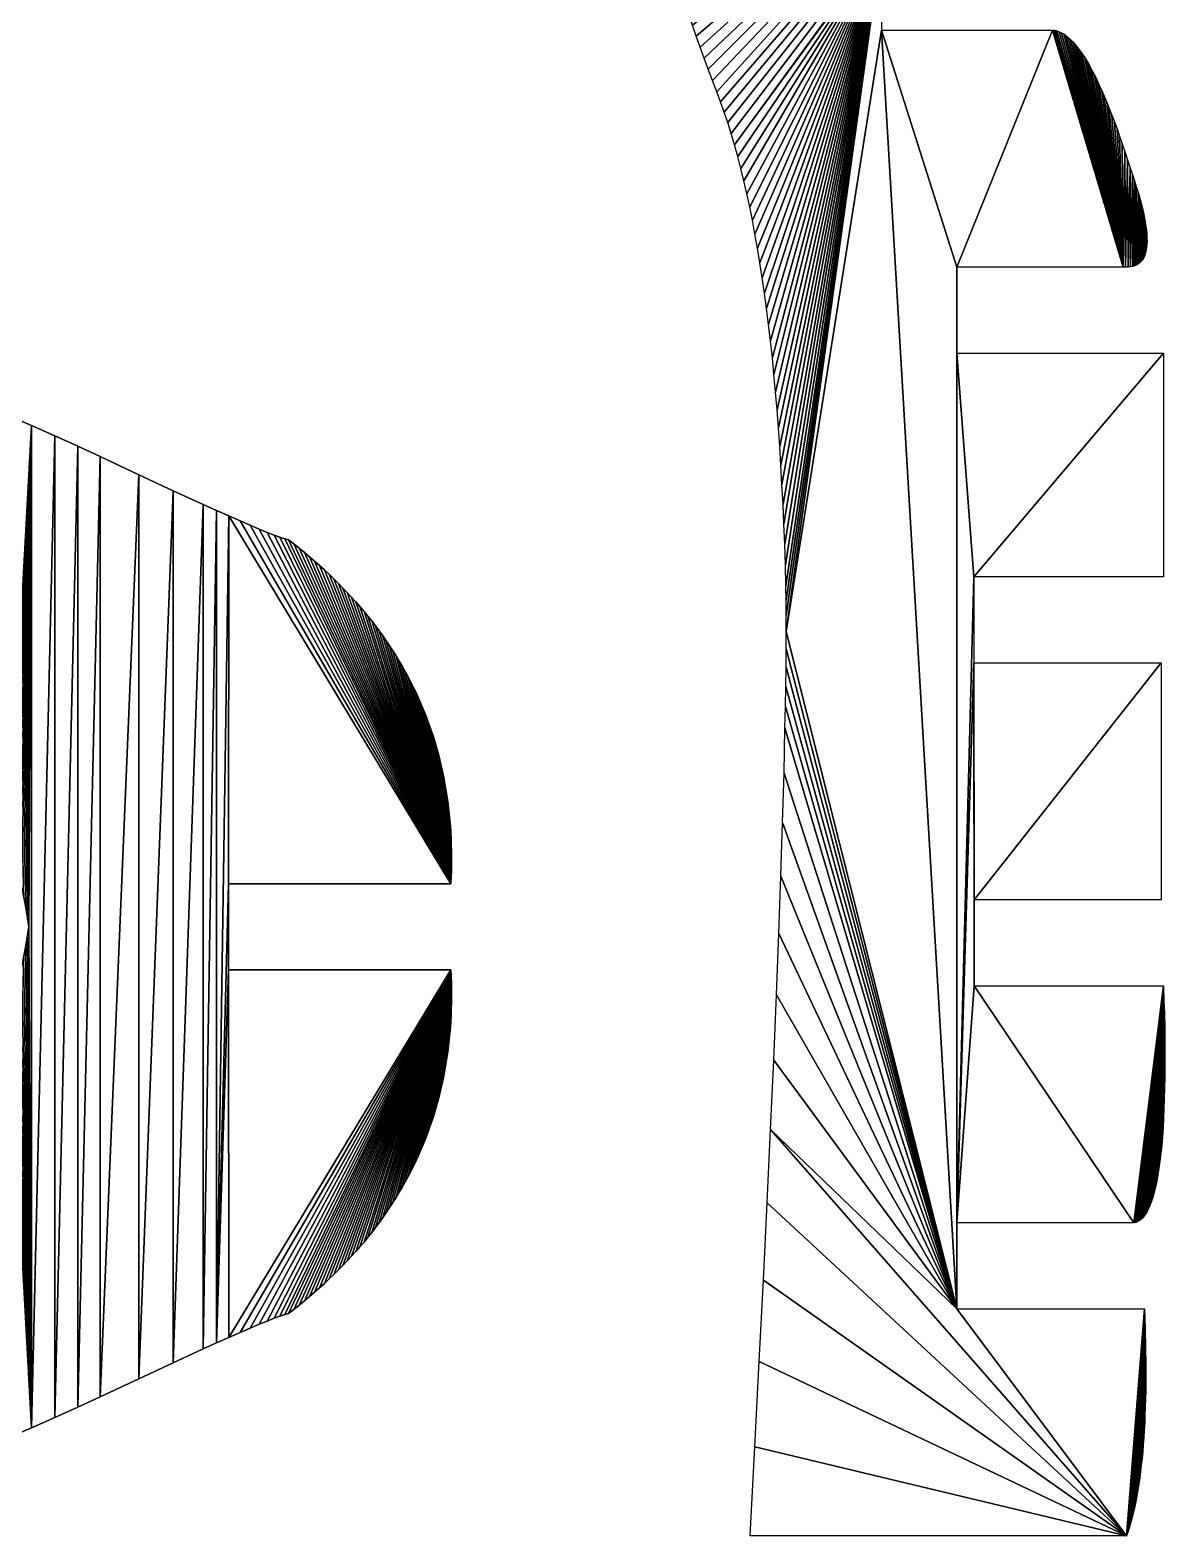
# Model space of a CAD drawing. Extents: x 10 to 917, y 10 to 841.
# Drawn here: x 668.4 to 752, y 610.5 to 721.5 of the extents above; entities that cross this region are included whole.
import ezdxf

# ---------------------------------------------------------------- set-up
doc = ezdxf.new("R2010")
doc.units = 0
doc.header["$MEASUREMENT"] = 0
doc.layers.get('0').update_dxf_attribs({"linetype": 'CONTINUOUS'})

msp = doc.modelspace()

# ---------------------------------------------------------------- linework, layer by layer
for p, q in [((717.47, 721.06), (717.2, 721.86)), ((731.1, 721.5), (743.7, 721.5)), ((743.7, 721.5), (743.79, 721.49)), ((743.79, 721.49), (743.87, 721.48)), ((743.87, 721.48), (743.95, 721.46)), ((743.95, 721.46), (744.03, 721.44)), ((744.03, 721.44), (744.2, 721.38)), ((744.2, 721.38), (744.36, 721.3)), ((717.75, 720.25), (717.47, 721.06)), ((718.04, 719.43), (717.75, 720.25)), ((744.36, 721.3), (744.53, 721.21)), ((744.53, 721.21), (744.7, 721.09)), ((744.7, 721.09), (744.86, 720.96)), ((744.86, 720.96), (745.03, 720.8)), ((745.03, 720.8), (745.21, 720.63)), ((745.21, 720.63), (745.38, 720.44)), ((745.38, 720.44), (745.55, 720.22)), ((745.55, 720.22), (745.72, 719.99)), ((718.34, 718.61), (718.04, 719.43)), ((745.72, 719.99), (745.9, 719.74)), ((745.9, 719.74), (746.08, 719.47)), ((746.08, 719.47), (746.25, 719.18)), ((746.25, 719.18), (746.43, 718.88)), ((718.65, 717.78), (718.34, 718.61)), ((746.43, 718.88), (746.61, 718.55)), ((746.61, 718.55), (746.79, 718.2)), ((746.79, 718.2), (746.97, 717.83)), ((718.98, 716.94), (718.65, 717.78)), ((719.25, 716.21), (718.98, 716.94)), ((746.97, 717.83), (747.15, 717.45)), ((747.15, 717.45), (747.34, 717.04)), ((747.34, 717.04), (747.52, 716.62)), ((719.52, 715.46), (719.25, 716.21)), ((747.52, 716.62), (747.71, 716.18)), ((747.71, 716.18), (747.89, 715.71)), ((719.78, 714.68), (719.52, 715.46)), ((720.04, 713.87), (719.78, 714.68)), ((747.89, 715.71), (748.08, 715.23)), ((748.08, 715.23), (748.27, 714.73)), ((748.27, 714.73), (748.46, 714.21)), ((720.28, 713.04), (720.04, 713.87)), ((748.46, 714.21), (748.65, 713.67)), ((748.65, 713.67), (748.84, 713.11)), ((720.52, 712.18), (720.28, 713.04)), ((748.84, 713.11), (749.03, 712.54)), ((749.03, 712.54), (749.23, 711.94)), ((720.75, 711.29), (720.52, 712.18)), ((749.23, 711.94), (749.42, 711.32)), ((749.42, 711.32), (749.59, 710.85)), ((720.98, 710.38), (720.75, 711.29)), ((721.19, 709.44), (720.98, 710.38)), ((749.59, 710.85), (749.74, 710.4)), ((749.74, 710.4), (749.88, 709.97)), ((721.4, 708.47), (721.19, 709.44)), ((749.88, 709.97), (750.01, 709.54)), ((750.01, 709.54), (750.13, 709.14)), ((750.13, 709.14), (750.24, 708.75)), ((721.6, 707.48), (721.4, 708.47)), ((750.24, 708.75), (750.33, 708.37)), ((750.33, 708.37), (750.41, 708.02)), ((750.41, 708.02), (750.48, 707.67)), ((721.79, 706.46), (721.6, 707.48)), ((750.48, 707.67), (750.54, 707.34)), ((750.54, 707.34), (750.59, 707.03)), ((750.59, 707.03), (750.63, 706.73)), ((721.98, 705.42), (721.79, 706.46)), ((750.63, 706.73), (750.65, 706.45)), ((750.65, 706.45), (750.66, 706.19)), ((750.66, 706.19), (750.67, 705.93)), ((750.67, 705.93), (750.66, 705.7)), ((722.16, 704.35), (721.98, 705.42)), ((750.43, 704.75), (750.35, 704.61)), ((750.5, 704.91), (750.43, 704.75)), ((750.55, 705.09), (750.5, 704.91)), ((750.6, 705.27), (750.55, 705.09)), ((750.63, 705.48), (750.6, 705.27)), ((750.66, 705.7), (750.63, 705.48)), ((722.33, 703.25), (722.16, 704.35)), ((748.9, 704.03), (736.67, 704.03)), ((736.67, 704.03), (736.67, 697.69)), ((749.09, 704.02), (748.9, 704.03)), ((749.28, 704.02), (749.09, 704.02)), ((749.45, 704.04), (749.28, 704.02)), ((749.62, 704.08), (749.45, 704.04)), ((749.69, 704.1), (749.62, 704.08)), ((749.77, 704.13), (749.69, 704.1)), ((749.84, 704.16), (749.77, 704.13)), ((749.91, 704.19), (749.84, 704.16)), ((749.97, 704.23), (749.91, 704.19)), ((750.03, 704.27), (749.97, 704.23)), ((750.09, 704.32), (750.03, 704.27)), ((750.15, 704.37), (750.09, 704.32)), ((750.2, 704.43), (750.15, 704.37)), ((750.25, 704.48), (750.2, 704.43)), ((750.3, 704.54), (750.25, 704.48)), ((750.35, 704.61), (750.3, 704.54)), ((722.49, 702.12), (722.33, 703.25)), ((722.65, 700.97), (722.49, 702.12)), ((722.79, 699.8), (722.65, 700.97)), ((722.93, 698.59), (722.79, 699.8)), ((723.07, 697.36), (722.93, 698.59)), ((723.19, 696.11), (723.07, 697.36)), ((736.67, 697.69), (751.89, 697.69)), ((751.89, 697.69), (751.89, 681.2)), ((723.31, 694.82), (723.19, 696.11)), ((723.42, 693.51), (723.31, 694.82)), ((668.5, 692.36), (666.74, 693.12)), ((723.52, 692.18), (723.42, 693.51)), ((670.22, 691.59), (668.5, 692.36)), ((671.91, 690.83), (670.22, 691.59)), ((723.62, 690.81), (723.52, 692.18)), ((673.56, 690.08), (671.91, 690.83)), ((723.7, 689.43), (723.62, 690.81)), ((676.4, 688.73), (673.56, 690.08)), ((723.78, 688.01), (723.7, 689.43)), ((678.93, 687.55), (676.4, 688.73)), ((681.14, 686.54), (678.93, 687.55)), ((723.86, 686.57), (723.78, 688.01)), ((682.12, 686.09), (681.14, 686.54)), ((683.03, 685.69), (682.12, 686.09)), ((723.92, 685.1), (723.86, 686.57)), ((683.86, 685.33), (683.03, 685.69)), ((684.6, 685), (683.86, 685.33)), ((685.27, 684.72), (684.6, 685)), ((685.86, 684.48), (685.27, 684.72)), ((723.98, 683.61), (723.92, 685.1)), ((686.37, 684.28), (685.86, 684.48)), ((686.8, 684.13), (686.37, 684.28)), ((687.15, 684.01), (686.8, 684.13)), ((687.42, 683.93), (687.15, 684.01)), ((687.82, 683.63), (687.42, 683.93)), ((688.21, 683.31), (687.82, 683.63)), ((724.03, 682.09), (723.98, 683.61)), ((688.6, 683), (688.21, 683.31)), ((688.97, 682.68), (688.6, 683)), ((689.35, 682.36), (688.97, 682.68)), ((689.71, 682.04), (689.35, 682.36)), ((690.07, 681.71), (689.71, 682.04)), ((690.42, 681.39), (690.07, 681.71)), ((690.77, 681.05), (690.42, 681.39)), ((724.07, 680.54), (724.03, 682.09)), ((691.1, 680.72), (690.77, 681.05)), ((691.44, 680.38), (691.1, 680.72)), ((691.76, 680.04), (691.44, 680.38)), ((724.08, 679.49), (724.07, 680.54)), ((751.89, 681.2), (737.9, 681.2)), ((737.9, 681.2), (737.9, 674.86)), ((692.08, 679.7), (691.76, 680.04)), ((692.39, 679.36), (692.08, 679.7)), ((692.69, 679.01), (692.39, 679.36)), ((724.09, 678.36), (724.08, 679.49)), ((692.99, 678.66), (692.69, 679.01)), ((693.28, 678.3), (692.99, 678.66)), ((693.56, 677.95), (693.28, 678.3)), ((724.09, 677.17), (724.09, 678.36)), ((693.84, 677.59), (693.56, 677.95)), ((694.11, 677.23), (693.84, 677.59)), ((694.37, 676.86), (694.11, 677.23)), ((724.09, 675.9), (724.09, 677.17)), ((694.63, 676.49), (694.37, 676.86)), ((694.88, 676.12), (694.63, 676.49)), ((695.12, 675.75), (694.88, 676.12)), ((724.08, 674.55), (724.09, 675.9)), ((695.36, 675.37), (695.12, 675.75)), ((695.59, 675), (695.36, 675.37)), ((695.81, 674.61), (695.59, 675)), ((737.9, 674.86), (751.71, 674.86)), ((751.71, 674.86), (751.71, 657.4)), ((696.03, 674.23), (695.81, 674.61)), ((696.24, 673.84), (696.03, 674.23)), ((696.44, 673.45), (696.24, 673.84)), ((724.06, 673.13), (724.08, 674.55)), ((696.64, 673.06), (696.44, 673.45)), ((696.83, 672.67), (696.64, 673.06)), ((697.01, 672.27), (696.83, 672.67)), ((724.03, 671.64), (724.06, 673.13)), ((697.18, 671.87), (697.01, 672.27)), ((697.35, 671.46), (697.18, 671.87)), ((697.52, 671.06), (697.35, 671.46)), ((724, 670.08), (724.03, 671.64)), ((697.67, 670.65), (697.52, 671.06)), ((697.82, 670.24), (697.67, 670.65)), ((697.97, 669.82), (697.82, 670.24)), ((698.1, 669.41), (697.97, 669.82)), ((698.23, 668.99), (698.1, 669.41)), ((723.93, 666.73), (724, 670.08)), ((698.35, 668.56), (698.23, 668.99)), ((698.47, 668.14), (698.35, 668.56)), ((698.58, 667.71), (698.47, 668.14)), ((698.68, 667.28), (698.58, 667.71)), ((698.78, 666.85), (698.68, 667.28)), ((698.87, 666.41), (698.78, 666.85)), ((698.95, 665.97), (698.87, 666.41)), ((699.03, 665.53), (698.95, 665.97)), ((723.82, 663.09), (723.93, 666.73)), ((699.1, 665.09), (699.03, 665.53)), ((699.16, 664.64), (699.1, 665.09)), ((699.22, 664.19), (699.16, 664.64)), ((699.27, 663.74), (699.22, 664.19)), ((699.31, 663.28), (699.27, 663.74)), ((699.35, 662.83), (699.31, 663.28)), ((699.38, 662.37), (699.35, 662.83)), ((723.7, 659.15), (723.82, 663.09)), ((699.41, 661.9), (699.38, 662.37)), ((699.42, 661.44), (699.41, 661.9)), ((699.43, 660.97), (699.42, 661.44)), ((699.44, 660.5), (699.43, 660.97)), ((699.44, 660.03), (699.44, 660.5)), ((699.41, 659.07), (699.43, 659.55)), ((699.43, 659.55), (699.44, 660.03)), ((683.02, 658.59), (699.39, 658.59)), ((683.02, 652.25), (683.02, 658.59)), ((699.39, 658.59), (699.41, 659.07)), ((723.54, 654.92), (723.7, 659.15)), ((751.71, 657.4), (737.93, 657.4)), ((737.93, 657.4), (737.93, 651.05)), ((723.37, 650.4), (723.54, 654.92)), ((699.39, 652.25), (683.02, 652.25)), ((699.41, 651.77), (699.39, 652.25)), ((699.43, 651.29), (699.41, 651.77)), ((699.44, 650.81), (699.43, 651.29)), ((699.43, 649.87), (699.44, 650.34)), ((699.44, 650.34), (699.44, 650.81)), ((723.17, 645.58), (723.37, 650.4)), ((737.93, 651.05), (751.89, 651.06)), ((751.89, 651.06), (751.92, 650)), ((699.41, 648.94), (699.42, 649.4)), ((699.42, 649.4), (699.43, 649.87)), ((751.92, 650), (751.95, 648.99)), ((699.35, 648.01), (699.38, 648.47)), ((699.38, 648.47), (699.41, 648.94)), ((751.95, 648.99), (751.97, 648)), ((699.22, 646.65), (699.27, 647.1)), ((699.27, 647.1), (699.31, 647.56)), ((699.31, 647.56), (699.35, 648.01)), ((751.97, 648), (751.98, 647.05)), ((751.98, 647.05), (751.98, 646.13)), ((699.1, 645.75), (699.16, 646.2)), ((699.16, 646.2), (699.22, 646.65)), ((751.98, 646.13), (751.98, 645.24)), ((698.87, 644.43), (698.95, 644.87)), ((698.95, 644.87), (699.03, 645.31)), ((699.03, 645.31), (699.1, 645.75)), ((722.94, 640.47), (723.17, 645.58)), ((751.98, 645.24), (751.98, 644.38)), ((698.68, 643.56), (698.78, 643.99)), ((698.78, 643.99), (698.87, 644.43)), ((751.98, 644.38), (751.96, 643.56)), ((698.35, 642.28), (698.47, 642.7)), ((698.47, 642.7), (698.58, 643.13)), ((698.58, 643.13), (698.68, 643.56)), ((751.94, 642.77), (751.92, 642.01)), ((751.96, 643.56), (751.94, 642.77)), ((697.97, 641.02), (698.1, 641.43)), ((698.1, 641.43), (698.23, 641.85)), ((698.23, 641.85), (698.35, 642.28)), ((751.92, 642.01), (751.89, 641.29)), ((697.67, 640.19), (697.82, 640.6)), ((697.82, 640.6), (697.97, 641.02)), ((722.69, 635.07), (722.94, 640.47)), ((751.85, 640.59), (751.8, 639.93)), ((751.89, 641.29), (751.85, 640.59)), ((697.18, 638.97), (697.35, 639.38)), ((697.35, 639.38), (697.52, 639.78)), ((697.52, 639.78), (697.67, 640.19)), ((751.75, 639.31), (751.69, 638.71)), ((751.8, 639.93), (751.75, 639.31)), ((696.64, 637.78), (696.83, 638.18)), ((696.83, 638.18), (697.01, 638.57)), ((697.01, 638.57), (697.18, 638.97)), ((751.62, 638.15), (751.55, 637.62)), ((751.69, 638.71), (751.62, 638.15)), ((696.03, 636.61), (696.24, 637)), ((696.24, 637), (696.44, 637.39)), ((696.44, 637.39), (696.64, 637.78)), ((751.47, 637.12), (751.39, 636.66)), ((751.55, 637.62), (751.47, 637.12)), ((695.59, 635.85), (695.81, 636.23)), ((695.81, 636.23), (696.03, 636.61)), ((751.3, 636.23), (751.2, 635.83)), ((751.39, 636.66), (751.3, 636.23)), ((694.88, 634.72), (695.12, 635.09)), ((695.12, 635.09), (695.36, 635.47)), ((695.36, 635.47), (695.59, 635.85)), ((722.41, 629.37), (722.69, 635.07)), ((750.86, 634.83), (750.8, 634.69)), ((750.98, 635.13), (750.86, 634.83)), ((751.09, 635.46), (750.98, 635.13)), ((751.2, 635.83), (751.09, 635.46)), ((694.11, 633.62), (694.37, 633.98)), ((694.37, 633.98), (694.63, 634.35)), ((694.63, 634.35), (694.88, 634.72)), ((749.94, 633.66), (749.86, 633.63)), ((750.02, 633.71), (749.94, 633.66)), ((750.1, 633.75), (750.02, 633.71)), ((750.18, 633.81), (750.1, 633.75)), ((750.25, 633.88), (750.18, 633.81)), ((750.33, 633.95), (750.25, 633.88)), ((750.4, 634.03), (750.33, 633.95)), ((750.47, 634.12), (750.4, 634.03)), ((750.54, 634.22), (750.47, 634.12)), ((750.61, 634.32), (750.54, 634.22)), ((750.68, 634.44), (750.61, 634.32)), ((750.74, 634.56), (750.68, 634.44)), ((750.8, 634.69), (750.74, 634.56)), ((692.99, 632.18), (693.28, 632.54)), ((693.28, 632.54), (693.56, 632.89)), ((693.56, 632.89), (693.84, 633.25)), ((693.84, 633.25), (694.11, 633.62)), ((749.69, 633.59), (736.67, 633.59)), ((736.67, 633.59), (736.67, 627.25)), ((749.77, 633.61), (749.69, 633.59)), ((749.86, 633.63), (749.77, 633.61)), ((692.08, 631.14), (692.39, 631.48)), ((692.39, 631.48), (692.69, 631.83)), ((692.69, 631.83), (692.99, 632.18)), ((691.1, 630.12), (691.44, 630.46)), ((691.44, 630.46), (691.76, 630.8)), ((691.76, 630.8), (692.08, 631.14)), ((690.07, 629.13), (690.42, 629.46)), ((690.42, 629.46), (690.77, 629.79)), ((690.77, 629.79), (691.1, 630.12)), ((722.11, 623.38), (722.41, 629.37)), ((688.6, 627.84), (688.97, 628.16)), ((688.97, 628.16), (689.35, 628.48)), ((689.35, 628.48), (689.71, 628.8)), ((689.71, 628.8), (690.07, 629.13)), ((687.42, 626.91), (687.82, 627.22)), ((687.82, 627.22), (688.21, 627.53)), ((688.21, 627.53), (688.6, 627.84)), ((736.67, 627.25), (750.48, 627.25)), ((750.48, 627.25), (750.53, 625.82)), ((684.6, 625.84), (685.27, 626.12)), ((685.27, 626.12), (685.86, 626.36)), ((685.86, 626.36), (686.37, 626.56)), ((686.37, 626.56), (686.8, 626.72)), ((686.8, 626.72), (687.15, 626.83)), ((687.15, 626.83), (687.42, 626.91)), ((682.12, 624.75), (683.03, 625.15)), ((683.03, 625.15), (683.86, 625.52)), ((683.86, 625.52), (684.6, 625.84)), ((750.53, 625.82), (750.56, 624.44)), ((678.93, 623.29), (681.14, 624.3)), ((681.14, 624.3), (682.12, 624.75)), ((750.56, 624.44), (750.58, 623.11)), ((676.4, 622.11), (678.93, 623.29)), ((721.79, 617.1), (722.11, 623.38)), ((750.58, 623.11), (750.58, 621.84)), ((673.56, 620.77), (676.4, 622.11)), ((750.58, 621.84), (750.57, 621.22)), ((671.91, 620.01), (673.56, 620.77)), ((750.56, 620.61), (750.54, 620.02)), ((750.57, 621.22), (750.56, 620.61)), ((668.5, 618.49), (670.22, 619.25)), ((670.22, 619.25), (671.91, 620.01)), ((750.52, 619.44), (750.5, 618.87)), ((750.54, 620.02), (750.52, 619.44)), ((666.74, 617.72), (668.5, 618.49)), ((750.47, 618.32), (750.43, 617.77)), ((750.5, 618.87), (750.47, 618.32)), ((721.44, 610.52), (721.79, 617.1)), ((750.39, 617.24), (750.35, 616.73)), ((750.43, 617.77), (750.39, 617.24)), ((750.3, 616.23), (750.25, 615.73)), ((750.35, 616.73), (750.3, 616.23)), ((750.13, 614.79), (750.06, 614.34)), ((750.19, 615.26), (750.13, 614.79)), ((750.25, 615.73), (750.19, 615.26)), ((749.99, 613.9), (749.92, 613.47)), ((750.06, 614.34), (749.99, 613.9)), ((749.76, 612.66), (749.67, 612.27)), ((749.84, 613.06), (749.76, 612.66)), ((749.92, 613.47), (749.84, 613.06)), ((749.48, 611.53), (749.38, 611.19)), ((749.57, 611.9), (749.48, 611.53)), ((749.67, 612.27), (749.57, 611.9)), ((749.16, 610.52), (721.44, 610.52)), ((749.27, 610.85), (749.16, 610.52)), ((749.38, 611.19), (749.27, 610.85))]:
    msp.add_line(p, q)

# ---------------------------------------------------------------- meshes
mesh = msp.add_polyface()
corners = [(716.95, 722.66), (740.45, 740.73), (717.2, 721.86), (717.47, 721.06), (717.75, 720.25), (718.04, 719.43), (718.34, 718.61), (718.65, 717.78), (718.98, 716.94), (719.25, 716.21), (719.52, 715.46), (719.78, 714.68), (720.04, 713.87), (720.28, 713.04), (731.1, 727.84), (720.52, 712.18), (720.75, 711.29), (720.98, 710.38), (721.19, 709.44), (721.4, 708.47), (721.6, 707.48), (721.79, 706.46), (721.98, 705.42), (722.16, 704.35), (722.33, 703.25), (722.49, 702.12), (722.65, 700.97), (722.79, 699.8), (722.93, 698.59), (724.09, 677.17), (731.1, 721.5), (743.74, 729.04), (743.82, 728.87), (743.9, 728.7), (743.99, 728.53), (744.08, 728.38), (744.18, 728.23), (744.28, 728.09), (744.38, 727.96), (744.5, 727.84), (743.7, 721.5), (736.67, 704.03)]
mesh.append_faces([[corners[k] for k in face] for face in [(14, 38, 39)]], dxfattribs={"vtx0": -1})
mesh.append_faces([[corners[k] for k in face] for face in [(0, 1, 2), (2, 1, 3), (3, 1, 4), (4, 1, 5), (5, 1, 6), (6, 1, 7), (7, 1, 8), (8, 1, 9), (9, 1, 10), (10, 1, 11), (11, 1, 12), (12, 1, 13), (13, 14, 15), (15, 14, 16), (16, 14, 17), (17, 14, 18), (18, 14, 19), (19, 14, 20), (20, 14, 21), (21, 14, 22), (22, 14, 23), (23, 14, 24), (24, 14, 25), (25, 14, 26), (26, 14, 27), (27, 14, 28), (40, 41, 30)]], dxfattribs={"vtx0": -1, "vtx1": -1})
mesh.append_faces([[corners[k] for k in face] for face in [(13, 1, 14)]], dxfattribs={"vtx0": -1, "vtx1": -1, "vtx2": -1})
mesh.append_faces([[corners[k] for k in face] for face in [(29, 14, 30), (14, 31, 32), (14, 32, 33), (14, 33, 34), (14, 34, 35), (14, 35, 36), (14, 36, 37), (14, 37, 38)]], dxfattribs={"vtx0": -1, "vtx2": -1})
mesh = msp.add_polyface()
corners = [(743.11, 737.42), (743.07, 733.53), (743.07, 737.69), (743.09, 734.18), (743.12, 734.86), (743.14, 737.14), (743.18, 735.57), (743.16, 736.85), (743.17, 736.54), (743.18, 736.23), (743.18, 735.9), (743.46, 729.83), (740.52, 740.72), (743.41, 730.04), (740.91, 740.65), (743.36, 730.27), (741.09, 740.6), (743.31, 730.5), (741.43, 740.46), (743.26, 730.73), (741.59, 740.37), (741.74, 740.27), (743.22, 730.98), (741.88, 740.16), (743.19, 731.23), (742.02, 740.04), (742.15, 739.91), (743.16, 731.49), (742.27, 739.76), (742.38, 739.61), (743.13, 731.76), (742.49, 739.44), (743.11, 732.04), (742.59, 739.26), (742.68, 739.07), (743.1, 732.32), (742.76, 738.87), (743.08, 732.61), (742.84, 738.66), (742.91, 738.43), (743.08, 732.91), (742.97, 738.2), (743.02, 737.95), (748.9, 704.03), (743.7, 721.5), (743.79, 721.49)]
mesh.append_faces([[corners[k] for k in face] for face in [(6, 9, 10)]], dxfattribs={"vtx0": -1})
mesh.append_faces([[corners[k] for k in face] for face in [(0, 1, 2), (1, 0, 3), (3, 0, 4), (4, 5, 6), (11, 12, 13), (13, 14, 15), (15, 16, 17), (17, 18, 19), (19, 21, 22), (22, 23, 24), (24, 26, 27), (27, 29, 30), (30, 31, 32), (32, 34, 35), (35, 36, 37), (37, 39, 40), (40, 42, 1)]], dxfattribs={"vtx0": -1, "vtx1": -1})
mesh.append_faces([[corners[k] for k in face] for face in [(4, 0, 5), (6, 5, 7), (6, 7, 8), (6, 8, 9), (19, 20, 21), (22, 21, 23), (24, 23, 25), (24, 25, 26), (27, 26, 28), (27, 28, 29), (30, 29, 31), (32, 31, 33), (32, 33, 34), (35, 34, 36), (37, 36, 38), (37, 38, 39), (40, 39, 41), (40, 41, 42), (1, 42, 2), (43, 44, 45)]], dxfattribs={"vtx0": -1, "vtx2": -1})
mesh = msp.add_polyface()
corners = [(722.93, 698.59), (731.1, 727.84), (723.07, 697.36), (723.19, 696.11), (723.31, 694.82), (723.42, 693.51), (748.9, 704.03), (749.03, 712.54), (749.09, 704.02), (749.23, 711.94), (749.28, 704.02), (749.42, 711.32), (749.45, 704.04), (749.59, 710.85), (749.62, 704.08), (749.74, 710.4), (749.69, 704.1), (749.77, 704.13), (749.88, 709.97), (749.84, 704.16), (749.91, 704.19), (750.01, 709.54), (749.97, 704.23), (750.03, 704.27), (750.13, 709.14), (750.09, 704.32), (750.15, 704.37), (750.24, 708.75), (750.2, 704.43), (750.25, 704.48), (750.33, 708.37), (750.3, 704.54), (750.35, 704.61), (750.41, 708.02), (750.43, 704.75), (750.48, 707.67), (750.5, 704.91), (750.54, 707.34), (750.55, 705.09), (750.59, 707.03), (750.6, 705.27), (750.63, 706.73), (750.63, 705.48), (750.65, 706.45), (750.66, 705.7), (750.66, 706.19), (750.67, 705.93)]
mesh.append_faces([[corners[k] for k in face] for face in [(44, 45, 46)]], dxfattribs={"vtx0": -1})
mesh.append_faces([[corners[k] for k in face] for face in [(0, 1, 2), (2, 1, 3), (3, 1, 4), (4, 1, 5), (6, 7, 8), (8, 9, 10), (10, 11, 12), (12, 13, 14), (14, 15, 16), (16, 15, 17), (17, 18, 19), (19, 18, 20), (20, 21, 22), (22, 21, 23), (23, 24, 25), (25, 24, 26), (26, 27, 28), (28, 27, 29), (29, 30, 31), (31, 30, 32), (32, 33, 34), (34, 35, 36), (36, 37, 38), (38, 39, 40), (40, 41, 42), (42, 43, 44)]], dxfattribs={"vtx0": -1, "vtx1": -1})
mesh.append_faces([[corners[k] for k in face] for face in [(20, 18, 21), (23, 21, 24), (26, 24, 27), (29, 27, 30), (32, 30, 33), (34, 33, 35), (36, 35, 37), (38, 37, 39), (40, 39, 41), (42, 41, 43), (44, 43, 45)]], dxfattribs={"vtx0": -1, "vtx2": -1})
mesh = msp.add_polyface()
corners = [(723.42, 693.51), (731.1, 727.84), (723.52, 692.18), (723.62, 690.81), (723.7, 689.43), (723.78, 688.01), (723.86, 686.57), (723.92, 685.1), (723.98, 683.61), (724.03, 682.09), (724.07, 680.54), (724.08, 679.49), (724.09, 678.36), (724.09, 677.17), (736.67, 697.69), (736.67, 633.59), (736.67, 627.25), (737.9, 681.2), (751.89, 697.69), (737.9, 674.86), (751.89, 681.2), (751.71, 674.86), (737.93, 657.4), (751.71, 657.4), (737.93, 651.05), (751.92, 642.01), (751.89, 651.06), (751.92, 650), (751.94, 642.77), (751.95, 648.99), (751.96, 643.56), (751.97, 648), (751.98, 644.38), (751.98, 647.05), (723.54, 654.92), (723.7, 659.15), (723.82, 663.09), (723.93, 666.73), (724, 670.08), (724.03, 671.64), (724.06, 673.13), (724.08, 674.55), (724.09, 675.9), (731.1, 721.5), (736.67, 704.03)]
mesh.append_faces([[corners[k] for k in face] for face in [(17, 18, 20), (22, 21, 23)]], dxfattribs={"vtx0": -1})
mesh.append_faces([[corners[k] for k in face] for face in [(0, 1, 2), (2, 1, 3), (3, 1, 4), (4, 1, 5), (5, 1, 6), (6, 1, 7), (7, 1, 8), (8, 1, 9), (9, 1, 10), (10, 1, 11), (11, 1, 12), (12, 1, 13), (21, 22, 19), (24, 19, 22)]], dxfattribs={"vtx0": -1, "vtx1": -1})
mesh.append_faces([[corners[k] for k in face] for face in [(15, 14, 17), (24, 15, 19), (16, 13, 43), (16, 43, 44)]], dxfattribs={"vtx0": -1, "vtx1": -1, "vtx2": -1})
mesh.append_faces([[corners[k] for k in face] for face in [(14, 15, 16), (17, 14, 18), (15, 17, 19), (25, 26, 27), (28, 27, 29), (30, 29, 31), (32, 31, 33), (16, 34, 35), (16, 35, 36), (16, 36, 37), (16, 37, 38), (16, 38, 39), (16, 39, 40), (16, 40, 41), (16, 41, 42), (16, 42, 13), (16, 44, 14)]], dxfattribs={"vtx0": -1, "vtx2": -1})
mesh = msp.add_polyface()
corners = [(736.67, 704.03), (743.7, 721.5), (748.9, 704.03), (743.79, 721.49), (743.87, 721.48), (743.95, 721.46), (744.03, 721.44), (744.2, 721.38), (744.36, 721.3), (744.53, 721.21), (744.7, 721.09), (744.86, 720.96), (745.03, 720.8), (745.21, 720.63), (745.38, 720.44), (745.55, 720.22), (745.72, 719.99), (745.9, 719.74), (746.08, 719.47), (746.25, 719.18), (746.43, 718.88), (746.61, 718.55), (746.79, 718.2), (746.97, 717.83), (747.15, 717.45), (747.34, 717.04), (747.52, 716.62), (747.71, 716.18), (747.89, 715.71), (748.08, 715.23), (748.27, 714.73), (748.46, 714.21), (748.65, 713.67), (748.84, 713.11), (749.03, 712.54), (749.09, 704.02), (749.23, 711.94), (749.28, 704.02), (749.42, 711.32), (749.45, 704.04), (749.59, 710.85), (749.62, 704.08), (749.74, 710.4), (749.77, 704.13), (749.88, 709.97)]
mesh.append_faces([[corners[k] for k in face] for face in [(0, 1, 2)]], dxfattribs={"vtx0": -1, "vtx1": -1})
mesh.append_faces([[corners[k] for k in face] for face in [(2, 3, 4), (2, 4, 5), (2, 5, 6), (2, 6, 7), (2, 7, 8), (2, 8, 9), (2, 9, 10), (2, 10, 11), (2, 11, 12), (2, 12, 13), (2, 13, 14), (2, 14, 15), (2, 15, 16), (2, 16, 17), (2, 17, 18), (2, 18, 19), (2, 19, 20), (2, 20, 21), (2, 21, 22), (2, 22, 23), (2, 23, 24), (2, 24, 25), (2, 25, 26), (2, 26, 27), (2, 27, 28), (2, 28, 29), (2, 29, 30), (2, 30, 31), (2, 31, 32), (2, 32, 33), (2, 33, 34), (35, 34, 36), (37, 36, 38), (39, 38, 40), (41, 40, 42), (43, 42, 44)]], dxfattribs={"vtx0": -1, "vtx2": -1})
mesh = msp.add_polyface()
corners = [(663.67, 668.61), (664.95, 693.89), (664.02, 668.07), (664.36, 667.52), (664.69, 666.95), (665, 666.38), (666.74, 693.12), (665.3, 665.79), (665.59, 665.18), (665.87, 664.57), (666.13, 663.94), (666.38, 663.3), (666.62, 662.65), (666.84, 661.98), (668.5, 692.36), (667.05, 661.3), (667.25, 660.61), (667.44, 659.91), (667.61, 659.19), (667.77, 658.46), (667.92, 657.72), (668.06, 656.97), (668.18, 656.2), (668.29, 655.42), (668.5, 618.49), (670.22, 691.59), (670.22, 619.25), (671.91, 690.83), (671.91, 620.01), (673.56, 690.08), (673.56, 620.77), (676.4, 688.73), (676.4, 622.11), (678.93, 687.55), (678.93, 623.29), (681.14, 686.54), (681.14, 624.3), (682.12, 686.09), (682.12, 624.75), (683.03, 685.69), (683.02, 658.59), (699.39, 658.59), (683.86, 685.33), (684.6, 685), (685.27, 684.72), (685.86, 684.48), (686.37, 684.28), (686.8, 684.13), (687.15, 684.01), (687.42, 683.93), (687.82, 683.63), (688.21, 683.31), (688.6, 683), (688.97, 682.68), (689.35, 682.36), (689.71, 682.04), (690.07, 681.71), (690.42, 681.39), (690.77, 681.05), (691.1, 680.72), (691.44, 680.38)]
mesh.append_faces([[corners[k] for k in face] for face in [(0, 1, 2), (2, 1, 3), (3, 1, 4), (4, 1, 5), (5, 6, 7), (7, 6, 8), (8, 6, 9), (9, 6, 10), (10, 6, 11), (11, 6, 12), (12, 6, 13), (13, 14, 15), (15, 14, 16), (16, 14, 17), (17, 14, 18), (18, 14, 19), (19, 14, 20), (20, 14, 21), (21, 14, 22), (22, 14, 23), (40, 39, 41)]], dxfattribs={"vtx0": -1, "vtx1": -1})
mesh.append_faces([[corners[k] for k in face] for face in [(24, 23, 14), (38, 39, 40)]], dxfattribs={"vtx0": -1, "vtx1": -1, "vtx2": -1})
mesh.append_faces([[corners[k] for k in face] for face in [(5, 1, 6), (13, 6, 14), (24, 14, 25), (26, 25, 27), (28, 27, 29), (30, 29, 31), (32, 31, 33), (34, 33, 35), (36, 35, 37), (38, 37, 39), (41, 39, 42), (41, 42, 43), (41, 43, 44), (41, 44, 45), (41, 45, 46), (41, 46, 47), (41, 47, 48), (41, 48, 49), (41, 49, 50), (41, 50, 51), (41, 51, 52), (41, 52, 53), (41, 53, 54), (41, 54, 55), (41, 55, 56), (41, 56, 57), (41, 57, 58), (41, 58, 59), (41, 59, 60)]], dxfattribs={"vtx0": -1, "vtx2": -1})
mesh = msp.add_polyface()
corners = [(664.95, 616.95), (663.67, 642.23), (664.02, 642.77), (664.36, 643.32), (664.69, 643.89), (665, 644.47), (666.74, 617.72), (665.3, 645.06), (665.59, 645.66), (665.87, 646.27), (666.13, 646.9), (666.38, 647.54), (666.62, 648.2), (666.84, 648.86), (668.5, 618.49), (667.05, 649.54), (667.25, 650.23), (667.44, 650.94), (667.61, 651.65), (667.77, 652.38), (667.92, 653.12), (668.06, 653.88), (668.18, 654.64), (668.29, 655.42), (670.22, 691.59), (670.22, 619.25), (671.91, 690.83), (671.91, 620.01), (673.56, 690.08), (673.56, 620.77), (676.4, 688.73), (676.4, 622.11), (678.93, 687.55), (678.93, 623.29), (681.14, 686.54), (681.14, 624.3), (682.12, 686.09), (682.12, 624.75), (683.02, 652.25), (683.03, 625.15), (683.02, 658.59), (699.39, 652.25), (683.86, 625.52), (684.6, 625.84), (685.27, 626.12), (685.86, 626.36), (686.37, 626.56), (686.8, 626.72), (687.15, 626.83), (687.42, 626.91), (687.82, 627.22), (688.21, 627.53), (688.6, 627.84), (688.97, 628.16), (689.35, 628.48), (689.71, 628.8), (690.07, 629.13), (690.42, 629.46), (690.77, 629.79), (691.1, 630.12), (691.44, 630.46)]
mesh.append_faces([[corners[k] for k in face] for face in [(0, 5, 6), (6, 13, 14), (14, 24, 25), (25, 26, 27), (27, 28, 29), (29, 30, 31), (31, 32, 33), (33, 34, 35), (35, 36, 37), (37, 38, 39), (38, 37, 40), (39, 41, 42), (42, 41, 43), (43, 41, 44), (44, 41, 45), (45, 41, 46), (46, 41, 47), (47, 41, 48), (48, 41, 49), (49, 41, 50), (50, 41, 51), (51, 41, 52), (52, 41, 53), (53, 41, 54), (54, 41, 55), (55, 41, 56), (56, 41, 57), (57, 41, 58), (58, 41, 59), (59, 41, 60)]], dxfattribs={"vtx0": -1, "vtx1": -1})
mesh.append_faces([[corners[k] for k in face] for face in [(0, 1, 2), (0, 2, 3), (0, 3, 4), (0, 4, 5), (6, 5, 7), (6, 7, 8), (6, 8, 9), (6, 9, 10), (6, 10, 11), (6, 11, 12), (6, 12, 13), (14, 13, 15), (14, 15, 16), (14, 16, 17), (14, 17, 18), (14, 18, 19), (14, 19, 20), (14, 20, 21), (14, 21, 22), (14, 22, 23), (39, 38, 41)]], dxfattribs={"vtx0": -1, "vtx2": -1})
mesh = msp.add_polyface()
corners = [(699.39, 658.59), (691.44, 680.38), (691.76, 680.04), (692.08, 679.7), (692.39, 679.36), (692.69, 679.01), (692.99, 678.66), (693.28, 678.3), (693.56, 677.95), (693.84, 677.59), (694.11, 677.23), (694.37, 676.86), (694.63, 676.49), (694.88, 676.12), (695.12, 675.75), (695.36, 675.37), (695.59, 675), (695.81, 674.61), (696.03, 674.23), (696.24, 673.84), (696.44, 673.45), (696.64, 673.06), (696.83, 672.67), (697.01, 672.27), (697.18, 671.87), (697.35, 671.46), (697.52, 671.06), (697.67, 670.65), (697.82, 670.24), (697.97, 669.82), (698.1, 669.41), (698.23, 668.99), (698.35, 668.56), (698.47, 668.14), (698.58, 667.71), (698.68, 667.28), (698.78, 666.85), (698.87, 666.41), (698.95, 665.97), (699.03, 665.53), (699.1, 665.09), (699.16, 664.64), (699.22, 664.19), (699.27, 663.74), (699.31, 663.28), (699.35, 662.83), (699.38, 662.37), (699.41, 661.9), (699.41, 659.07), (699.42, 661.44), (699.43, 659.55), (699.43, 660.97), (699.44, 660.03), (699.44, 660.5)]
mesh.append_faces([[corners[k] for k in face] for face in [(52, 51, 53)]], dxfattribs={"vtx0": -1})
mesh.append_faces([[corners[k] for k in face] for face in [(0, 47, 48), (48, 49, 50), (50, 51, 52)]], dxfattribs={"vtx0": -1, "vtx1": -1})
mesh.append_faces([[corners[k] for k in face] for face in [(0, 1, 2), (0, 2, 3), (0, 3, 4), (0, 4, 5), (0, 5, 6), (0, 6, 7), (0, 7, 8), (0, 8, 9), (0, 9, 10), (0, 10, 11), (0, 11, 12), (0, 12, 13), (0, 13, 14), (0, 14, 15), (0, 15, 16), (0, 16, 17), (0, 17, 18), (0, 18, 19), (0, 19, 20), (0, 20, 21), (0, 21, 22), (0, 22, 23), (0, 23, 24), (0, 24, 25), (0, 25, 26), (0, 26, 27), (0, 27, 28), (0, 28, 29), (0, 29, 30), (0, 30, 31), (0, 31, 32), (0, 32, 33), (0, 33, 34), (0, 34, 35), (0, 35, 36), (0, 36, 37), (0, 37, 38), (0, 38, 39), (0, 39, 40), (0, 40, 41), (0, 41, 42), (0, 42, 43), (0, 43, 44), (0, 44, 45), (0, 45, 46), (0, 46, 47), (48, 47, 49), (50, 49, 51)]], dxfattribs={"vtx0": -1, "vtx2": -1})
mesh = msp.add_polyface()
corners = [(749.69, 633.59), (737.93, 651.05), (751.89, 651.06), (749.77, 633.61), (749.86, 633.63), (749.94, 633.66), (750.02, 633.71), (750.1, 633.75), (750.18, 633.81), (750.25, 633.88), (750.33, 633.95), (750.4, 634.03), (750.47, 634.12), (750.54, 634.22), (750.61, 634.32), (750.68, 634.44), (750.74, 634.56), (750.8, 634.69), (750.86, 634.83), (750.98, 635.13), (751.09, 635.46), (751.2, 635.83), (751.3, 636.23), (751.39, 636.66), (751.47, 637.12), (751.55, 637.62), (751.62, 638.15), (751.69, 638.71), (751.75, 639.31), (751.8, 639.93), (751.85, 640.59), (751.89, 641.29), (751.92, 642.01), (751.92, 650), (751.94, 642.77), (751.95, 648.99), (751.96, 643.56), (751.97, 648), (751.98, 644.38), (751.98, 647.05), (751.98, 645.24), (751.98, 646.13), (736.67, 627.25), (723.17, 645.58), (723.37, 650.4), (723.54, 654.92)]
mesh.append_faces([[corners[k] for k in face] for face in [(40, 39, 41)]], dxfattribs={"vtx0": -1})
mesh.append_faces([[corners[k] for k in face] for face in [(3, 2, 4), (4, 2, 5), (5, 2, 6), (6, 2, 7), (7, 2, 8), (8, 2, 9), (9, 2, 10), (10, 2, 11), (11, 2, 12), (12, 2, 13), (13, 2, 14), (14, 2, 15), (15, 2, 16), (16, 2, 17), (17, 2, 18), (18, 2, 19), (19, 2, 20), (20, 2, 21), (21, 2, 22), (22, 2, 23), (23, 2, 24), (24, 2, 25), (25, 2, 26), (26, 2, 27), (27, 2, 28), (28, 2, 29), (29, 2, 30), (30, 2, 31), (31, 2, 32), (32, 33, 34), (34, 35, 36), (36, 37, 38), (38, 39, 40)]], dxfattribs={"vtx0": -1, "vtx1": -1})
mesh.append_faces([[corners[k] for k in face] for face in [(0, 1, 2), (42, 43, 44), (42, 44, 45)]], dxfattribs={"vtx0": -1, "vtx2": -1})
mesh = msp.add_polyface()
corners = [(691.44, 630.46), (699.39, 652.25), (691.76, 630.8), (692.08, 631.14), (692.39, 631.48), (692.69, 631.83), (692.99, 632.18), (693.28, 632.54), (693.56, 632.89), (693.84, 633.25), (694.11, 633.62), (694.37, 633.98), (694.63, 634.35), (694.88, 634.72), (695.12, 635.09), (695.36, 635.47), (695.59, 635.85), (695.81, 636.23), (696.03, 636.61), (696.24, 637), (696.44, 637.39), (696.64, 637.78), (696.83, 638.18), (697.01, 638.57), (697.18, 638.97), (697.35, 639.38), (697.52, 639.78), (697.67, 640.19), (697.82, 640.6), (697.97, 641.02), (698.1, 641.43), (698.23, 641.85), (698.35, 642.28), (698.47, 642.7), (698.58, 643.13), (698.68, 643.56), (698.78, 643.99), (698.87, 644.43), (698.95, 644.87), (699.03, 645.31), (699.1, 645.75), (699.16, 646.2), (699.22, 646.65), (699.27, 647.1), (699.31, 647.56), (699.35, 648.01), (699.38, 648.47), (699.41, 648.94), (699.41, 651.77), (699.42, 649.4), (699.43, 651.29), (699.43, 649.87), (699.44, 650.81), (699.44, 650.34)]
mesh.append_faces([[corners[k] for k in face] for face in [(51, 52, 53)]], dxfattribs={"vtx0": -1})
mesh.append_faces([[corners[k] for k in face] for face in [(0, 1, 2), (2, 1, 3), (3, 1, 4), (4, 1, 5), (5, 1, 6), (6, 1, 7), (7, 1, 8), (8, 1, 9), (9, 1, 10), (10, 1, 11), (11, 1, 12), (12, 1, 13), (13, 1, 14), (14, 1, 15), (15, 1, 16), (16, 1, 17), (17, 1, 18), (18, 1, 19), (19, 1, 20), (20, 1, 21), (21, 1, 22), (22, 1, 23), (23, 1, 24), (24, 1, 25), (25, 1, 26), (26, 1, 27), (27, 1, 28), (28, 1, 29), (29, 1, 30), (30, 1, 31), (31, 1, 32), (32, 1, 33), (33, 1, 34), (34, 1, 35), (35, 1, 36), (36, 1, 37), (37, 1, 38), (38, 1, 39), (39, 1, 40), (40, 1, 41), (41, 1, 42), (42, 1, 43), (43, 1, 44), (44, 1, 45), (45, 1, 46), (46, 1, 47), (47, 48, 49), (49, 50, 51)]], dxfattribs={"vtx0": -1, "vtx1": -1})
mesh.append_faces([[corners[k] for k in face] for face in [(47, 1, 48), (49, 48, 50), (51, 50, 52)]], dxfattribs={"vtx0": -1, "vtx2": -1})
mesh = msp.add_polyface()
corners = [(736.67, 633.59), (737.93, 651.05), (749.69, 633.59), (751.89, 651.06), (749.77, 633.61), (721.79, 617.1), (749.16, 610.52), (721.44, 610.52), (722.11, 623.38), (722.41, 629.37), (722.69, 635.07), (722.94, 640.47), (736.67, 627.25), (723.17, 645.58), (750.48, 627.25), (749.27, 610.85), (749.38, 611.19), (749.48, 611.53), (749.57, 611.9), (749.67, 612.27), (749.76, 612.66), (749.84, 613.06), (749.92, 613.47), (749.99, 613.9), (750.06, 614.34), (750.13, 614.79), (750.19, 615.26), (750.25, 615.73), (750.3, 616.23), (750.35, 616.73), (750.39, 617.24), (750.43, 617.77), (750.47, 618.32), (750.5, 618.87), (750.53, 625.82), (750.52, 619.44), (750.54, 620.02), (750.56, 624.44), (750.56, 620.61), (750.57, 621.22), (750.58, 623.11), (750.58, 621.84)]
mesh.append_faces([[corners[k] for k in face] for face in [(5, 6, 7), (39, 40, 41)]], dxfattribs={"vtx0": -1})
mesh.append_faces([[corners[k] for k in face] for face in [(0, 1, 2), (2, 3, 4), (6, 14, 15), (15, 14, 16), (16, 14, 17), (17, 14, 18), (18, 14, 19), (19, 14, 20), (20, 14, 21), (21, 14, 22), (22, 14, 23), (23, 14, 24), (24, 14, 25), (25, 14, 26), (26, 14, 27), (27, 14, 28), (28, 14, 29), (29, 14, 30), (30, 14, 31), (31, 14, 32), (32, 14, 33), (33, 34, 35), (35, 34, 36), (36, 37, 38), (38, 37, 39)]], dxfattribs={"vtx0": -1, "vtx1": -1})
mesh.append_faces([[corners[k] for k in face] for face in [(6, 11, 12)]], dxfattribs={"vtx0": -1, "vtx1": -1, "vtx2": -1})
mesh.append_faces([[corners[k] for k in face] for face in [(6, 5, 8), (6, 8, 9), (6, 9, 10), (6, 10, 11), (12, 11, 13), (6, 12, 14), (33, 14, 34), (36, 34, 37), (39, 37, 40)]], dxfattribs={"vtx0": -1, "vtx2": -1})

doc.saveas('drawing.dxf')
